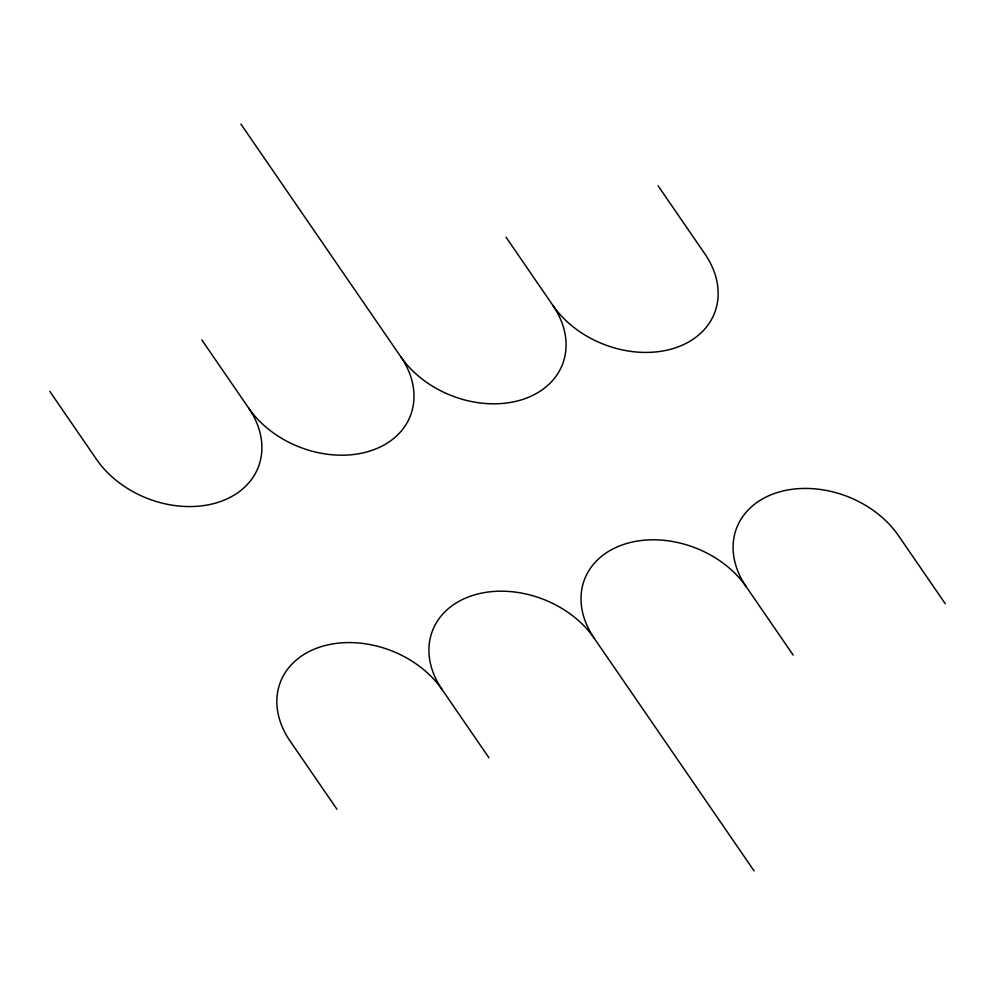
<?xml version="1.0" encoding="UTF-8"?>
<svg xmlns="http://www.w3.org/2000/svg" width="995" height="995" viewBox="0 0 995 995"><rect width="100%" height="100%" fill="white"/><g stroke="black" fill="none" stroke-linecap="round" stroke-linejoin="round"><path stroke-width="1.49" d="M658.068 185.779L704.895 253.912A91.975 69.414 21.4 0 1 675.68 347.74A91.975 69.414 21.4 0 1 552.81 305.291L505.995 237.158M945.25 603.691L898.423 535.559A91.975 69.414 21.4 0 0 775.565 493.11A91.975 69.414 21.4 0 0 746.35 586.938L793.164 655.071M240.914 124.101L400.736 356.683A91.975 69.414 21.4 0 0 523.594 399.132A91.975 69.414 21.4 0 0 552.81 305.291M489.005 757.842L442.19 689.709A91.975 69.414 21.4 0 1 471.406 595.868A91.975 69.414 21.4 0 1 594.264 638.317L754.086 870.899M201.836 339.929L248.65 408.062A91.975 69.414 21.4 0 0 371.521 450.511A91.975 69.414 21.4 0 0 400.736 356.683M49.75 391.309L96.577 459.441A91.975 69.414 21.4 0 0 219.435 501.89A91.975 69.414 21.4 0 0 248.65 408.062M336.932 809.221L290.105 741.088A91.975 69.414 21.4 0 1 319.32 647.26A91.975 69.414 21.4 0 1 442.19 689.709M594.264 638.317A91.975 69.414 21.4 0 1 623.479 544.489A91.975 69.414 21.4 0 1 746.35 586.938"/></g></svg>
